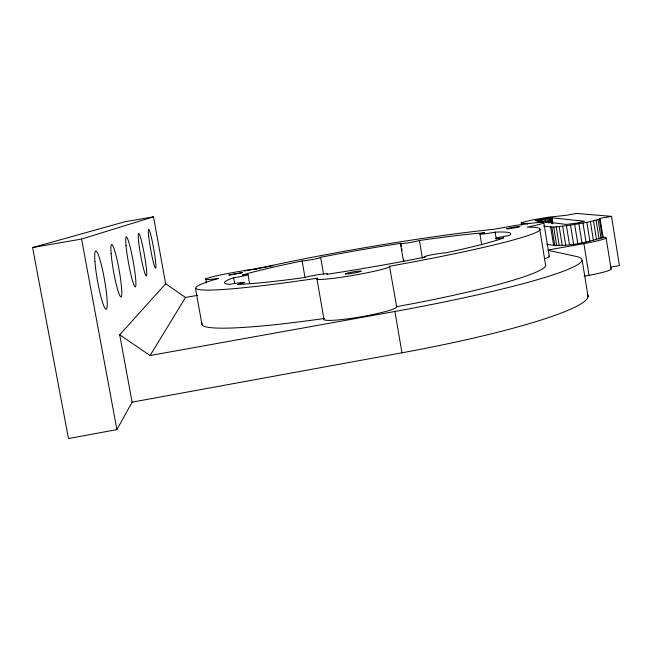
<?xml version="1.0" encoding="UTF-8"?>
<svg xmlns="http://www.w3.org/2000/svg" width="652" height="652" viewBox="0 0 652 652"><rect width="100%" height="100%" fill="white"/><g stroke="black" fill="none" stroke-linecap="round" stroke-linejoin="round"><path stroke-width="0.98" d="M116.904 429.603L132.103 402.145L119.699 334.818L165.657 283.767L153.522 216.814L125.241 221.664L32.6 247.548L68.468 438.56L116.904 429.603L81.573 239.056L153.522 216.814M119.699 334.818L150.099 355.527L185.535 297.459L197.548 295.332M521.461 224.94L521.331 222.723L530.63 220.294L548.071 217.222L565.626 215.372L576.604 213.44L611.527 216.358L619.4 265.568L611.014 267.067M546.808 244.329C565.186 247.638 586.042 242.919 603.067 237.238M323.905 318.877A37.058 3.814 -9.8 0 0 357.353 317.41A37.058 3.814 -9.8 0 0 396.693 307.019L389.537 266.269L409.097 262.699A174.671 11.296 -9.7 0 0 533.295 227.246L527.264 227.124L533.662 225.804A30.978 1.866 -9.4 0 0 538.723 222.511A30.978 1.866 -9.4 0 0 500.076 228.2L493.482 229.341A174.671 11.296 -9.7 0 0 264.883 267.018L252.707 269.366A30.538 1.809 -10.1 0 0 211.052 277.173A30.538 1.809 -10.1 0 0 217.874 278.526L218.607 278.42L213.734 279.814A174.671 11.296 -9.7 0 0 312.536 278.934L317.687 278.143L316.888 278.526L323.905 318.877L324.688 318.404L319.553 319.154A174.386 15.835 -9.8 0 1 202.12 323.082M543.613 226.146L553.719 227.108L570.492 225.168L590.394 221.647L600.093 218.925L599.384 218.501L611.527 216.358M233.66 277.76L232.699 278.094A145.209 9.372 -9.7 0 0 228.029 284.182L229.92 284.337A11.418 0.758 -10.1 0 1 243.864 282.332A11.418 0.758 -10.1 0 1 237.678 284.402L241.012 284.288A145.209 9.372 -9.7 0 0 302.088 277.866L304.81 277.491A12.038 0.856 -9.9 0 1 319.961 274.402A12.038 0.856 -9.9 0 1 326.864 274.288L329.765 273.856A145.209 9.372 -9.7 0 0 417.908 258.526L425.275 257.067A11.972 0.848 -9.5 0 1 430.247 255.111A11.972 0.848 -9.5 0 1 445.976 252.78L452.488 251.379A145.209 9.372 -9.7 0 0 502.863 238.216L503.703 237.898A11.271 0.742 -9.4 0 1 495.903 238.273A11.271 0.742 -9.4 0 1 508.87 235.584L509.342 235.323A145.209 9.372 -9.7 0 0 498.177 232.022L495.145 232.128A10.408 0.636 -9.4 0 1 481.412 234.166A10.408 0.636 -9.4 0 1 484.607 232.764L480.581 233.09A145.209 9.372 -9.7 0 0 421.73 240.18L419.399 240.515A9.87 0.579 -9.6 0 1 407.296 242.927A9.87 0.579 -9.6 0 1 400.833 243.302L398.437 243.677A145.209 9.372 -9.7 0 0 326.269 256.187L320.05 257.385A9.927 0.579 -9.9 0 1 314.826 259.048A9.927 0.579 -9.9 0 1 302.112 260.963L296.285 262.169A145.209 9.372 -9.7 0 0 243.538 274.679L242.308 275.038A10.538 0.644 -10.1 0 1 247.084 275.054A10.538 0.644 -10.1 0 1 233.66 277.76L234.712 283.669M244.37 270.987L273.612 265.6M537.647 219.863L535.178 220.645L566.376 224.427L576.466 223.18L584.428 221.248L551.47 217.776L537.647 219.863L537.965 221.835M255.625 269.529L256.733 269.284M396.432 306.709L415.952 303.058A174.386 15.835 -9.8 0 0 545.577 264.908L539.701 228.958M587.452 294.37A211.134 24.727 -9.8 0 1 401.958 352.805L132.103 402.145M150.099 355.527L394.9 311.469A211.484 19.267 -9.8 0 0 576.425 256.489L548.202 250.36M584.062 276.171L589.009 275.291A29.332 2.926 -8.9 0 0 610.851 268.648M548.218 249.977L583.899 243.628A29.381 2.282 -9.1 0 0 605.154 237.434L602.358 237.026M32.6 247.548L81.573 239.056M521.135 222.968L527.574 223.946M165.657 283.767L185.535 297.459M389.537 266.269L389.782 266.481A37.131 2.722 -9.8 0 1 350.181 275.869A37.131 2.722 -9.8 0 1 316.888 278.526M205.69 278.974L206.391 282.87M195.486 288.388L201.973 324.46M247.988 274.565L249.577 283.538M320.645 257.426L323.555 274.174M302.112 260.963L305.046 277.776M394.9 311.469L401.958 352.805M419.399 240.515L422.398 258.257M401.004 244.304L401.347 246.309M401.689 248.314L402.031 250.319M403.564 259.341L403.898 261.346M400.475 243.514L403.547 261.591M495.145 232.128L496.294 239.105M479.953 234.084L481.763 244.973M539.897 219.406L540.378 222.356M538.707 219.642L539.025 221.607M521.551 223.123L521.877 225.095M521.331 222.723L521.657 224.679M582.228 260.555L588.08 296.75M574.681 224.516L577.737 243.408M570.492 225.168L573.548 244.035M566.433 225.747L569.489 244.59M562.627 226.244L565.683 245.054M559.18 226.643L562.236 245.421M556.18 226.937L559.229 245.665M553.719 227.108L556.759 245.788M551.877 217.784L552.847 223.734M551.47 217.776L552.431 223.709M550.842 217.801L551.804 223.734M551.853 227.165L554.893 245.796M550.019 217.874L550.826 222.813M550.63 227.108L553.662 245.674M549.033 217.972L549.832 222.911M547.892 218.11L548.699 223.041M546.637 218.281L547.281 222.226M545.308 218.477L545.952 222.422M543.931 218.689L544.412 221.647M543.825 222.813L549.351 256.635M542.545 218.925L543.026 221.876M541.184 219.162L541.665 222.12M606.099 237.882L611.087 268.999M600.076 218.656L603.084 237.556M599.424 219.3L602.424 237.988M598.071 219.773L601.087 238.51M596.083 220.335L599.098 239.121M593.499 220.963L596.531 239.789M590.394 221.647L593.434 240.498M586.857 222.373L589.897 241.24M582.986 223.098L586.034 241.99M583.899 243.628L589.009 275.291M578.886 223.823L581.943 242.715M548.65 256.057A30.929 2.616 -9.2 0 1 544.526 258.73M242.275 272.65L228.958 275.071L242.275 272.65M345.625 273.62L345.161 273.848A8.248 0.603 -9.8 0 0 356.016 272.618A8.248 0.603 -9.8 0 0 359.024 271.093A8.248 0.603 -9.8 0 0 345.625 273.62M508.674 228.77A6.887 0.416 -9.4 0 0 519.864 226.709A6.887 0.416 -9.4 0 0 511.127 227.654A6.887 0.416 -9.4 0 0 508.674 228.77M94.931 261.476A29.633 3.545 79.9 0 0 105.428 308.926A29.633 3.545 79.9 0 0 102.6 270.148A29.633 3.545 79.9 0 0 94.931 261.476M111.133 253.726A26.651 2.869 79.9 0 0 120.392 296.538A26.651 2.869 79.9 0 0 117.539 261.925A26.651 2.869 79.9 0 0 111.133 253.726M126.007 245.502A25.404 2.445 79.8 0 0 134.679 286.415A25.404 2.445 79.8 0 0 131.671 253.628A25.404 2.445 79.8 0 0 126.007 245.502M138.542 240.653A21.573 1.874 79.8 0 0 145.803 275.486A21.573 1.874 79.8 0 0 143.057 247.841A21.573 1.874 79.8 0 0 138.542 240.653M148.64 235.853A19.699 1.565 79.8 0 0 155.184 267.719A19.699 1.565 79.8 0 0 152.535 242.601A19.699 1.565 79.8 0 0 148.64 235.853"/></g></svg>
